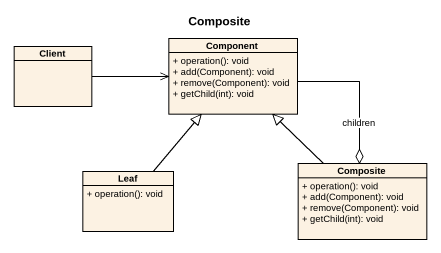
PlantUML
@startuml
title Composite
hide circle
hide empty members
skinparam classAttributeIconSize 0
class "Component" as Component_ {
  + operation(): void
  + add(Component): void
  + remove(Component): void
  + getChild(int): void
}
class Client
class Leaf {
  + operation(): void
}
class Composite {
  + operation(): void
  + add(Component): void
  + remove(Component): void
  + getChild(int): void
}
Component_ --o Composite : children
Client -right-> Component_
Leaf -up-|> Component_
Composite -up-|> Component_
@enduml
